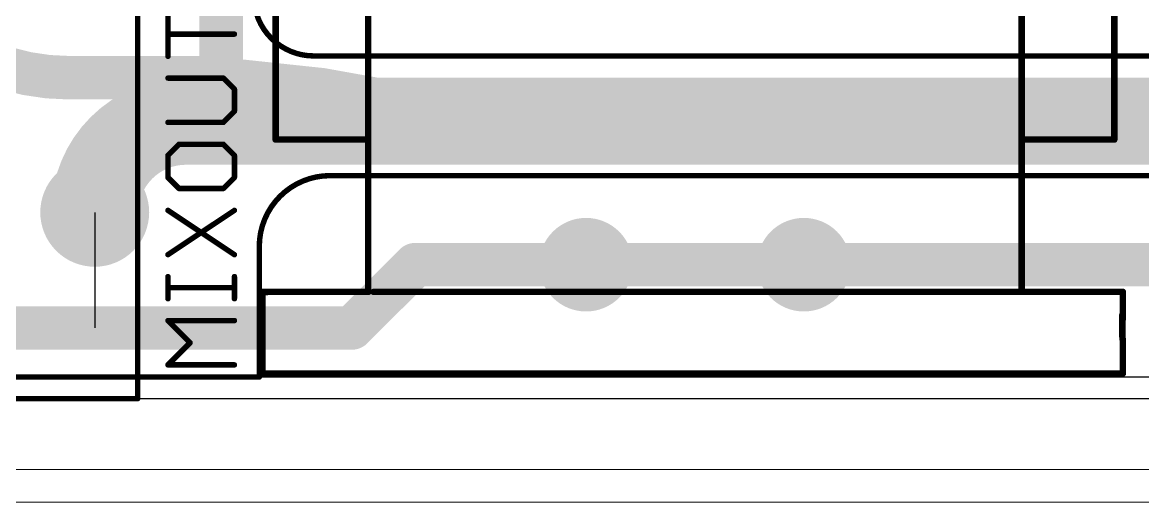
# Model space of a CAD drawing. Extents: x -4 to 220, y -9 to 53.
# Drawn here: x 97.85 to 123.98, y -2.93 to 8.28 of the extents above; entities that cross this region are included whole.
import ezdxf

# ---------------------------------------------------------------- set-up
doc = ezdxf.new("R2010")
doc.units = 0
for name, color, linetype in [('1', 14, 'CONTINUOUS'), ('16', 174, 'CONTINUOUS'), ('17', 94, 'CONTINUOUS'), ('19', 54, 'CONTINUOUS'), ('20', 178, 'CONTINUOUS'), ('21', 251, 'CONTINUOUS'), ('23', 178, 'CONTINUOUS'), ('25', 251, 'CONTINUOUS'), ('51', 251, 'CONTINUOUS')]:
    doc.layers.add(name, color=color, linetype=linetype)

# ---------------------------------------------------------------- blocks, each defined once
blk = doc.blocks.new('ROUNDP')
at = {"const_width": 0.5}
blk.add_lwpolyline([(0, -0.25, 1), (0, 0.25, 1), (0, -0.25)], format="xyb", dxfattribs=at)

msp = doc.modelspace()

# ---------------------------------------------------------------- linework, layer by layer
at = {"layer": '1'}
for points, const_width in [([(102.489, 5.969), (102.489, 26.416)], 1.016), ([(104.648, 7.493), (165.1, 7.493)], 0.127), ([(101.667, 5.969), (102.489, 5.969)], 2.032), ([(102.489, 5.969), (165.354, 5.969)], 2.032), ([(102.489, 5.969), (102.616, 5.842)], 1.016), ([(165.735, 4.699), (105.029, 4.699)], 0.127), ([(103.378, 3.048), (103.378, 0)], 0.127), ([(103.378, 0), (82.042, 0)], 0.127)]:
    msp.add_lwpolyline(points, dxfattribs=dict(at, const_width=const_width))
for points, const_width in [([(103.251, 8.89, 0.4142), (104.648, 7.493)], 0.127), ([(104.648, 7.5248, 1), (104.648, 7.4613)], 0.0635), ([(104.648, 7.4613, 1), (104.648, 7.5248)], 0.0635), ([(101.667, 5.969, 0.4142), (99.54, 3.842)], 2.032), ([(101.667, 6.477, 1), (101.667, 5.461)], 1.016), ([(101.667, 5.461, 1), (101.667, 6.477)], 1.016), ([(102.489, 6.477, 1), (102.489, 5.461)], 1.016), ([(102.489, 5.461, 1), (102.489, 6.477)], 1.016), ([(102.6686, 6.1486, 1), (102.3094, 5.7894)], 0.508), ([(102.4364, 5.6624, 1), (102.7956, 6.0216)], 0.508), ([(102.235, 5.969, 1), (102.743, 5.969)], 0.508), ([(105.029, 4.699, 0.4142), (103.378, 3.048)], 0.127), ([(105.029, 4.7307, 1), (105.029, 4.6673)], 0.0635), ([(105.029, 4.6673, 1), (105.029, 4.7307)], 0.0635), ([(99.032, 3.842, 1), (100.048, 3.842)], 1.016), ([(103.4098, 3.048, 1), (103.3462, 3.048)], 0.0635), ([(103.3462, 3.048, 1), (103.4098, 3.048)], 0.0635), ([(103.3462, 0, 1), (103.4098, 0)], 0.0635), ([(103.378, -0.0318, 1), (103.378, 0.0318)], 0.0635)]:
    msp.add_lwpolyline(points, format="xyb", dxfattribs=dict(at, const_width=const_width))
at = {"layer": '16'}
for points, const_width in [([(93.98, 11.938, 0.4142), (98.933, 6.985)], 1.016), ([(98.933, 7.239, 1), (98.933, 6.731)], 0.508), ([(98.933, 6.731, 1), (98.933, 7.239)], 0.508), ([(100.838, 7.239, 1), (100.838, 6.731)], 0.508), ([(106.807, 6.35, 0.0538), (100.838, 6.985)], 1.016), ([(100.8376, 7.239, 1), (100.8384, 6.731)], 0.508), ([(100.838, 6.731, 1), (100.838, 7.239)], 0.508), ([(102.108, 6.731, 1), (102.108, 7.239)], 0.508), ([(106.807, 6.35, 0.0534), (110.363, 5.969)], 1.016), ([(106.8608, 6.5982, 1), (106.7532, 6.1018)], 0.508), ([(106.7532, 6.1018, 1), (106.8608, 6.5982)], 0.508), ([(110.363, 6.223, 1), (110.363, 5.715)], 0.508), ([(110.363, 5.715, 1), (110.363, 6.223)], 0.508), ([(111.125, 2.794, 1), (110.617, 2.794)], 0.508), ([(116.205, 2.794, 1), (115.697, 2.794)], 0.508), ([(107.014, 2.874, 1), (107.014, 2.366)], 0.508), ([(107.1936, 2.4404, 1), (106.8344, 2.7996)], 0.508), ([(110.871, 2.874, 1), (110.871, 2.366)], 0.508), ([(110.617, 2.62, 1), (111.125, 2.62)], 0.508), ([(110.998, 2.874, 1), (110.998, 2.366)], 0.508), ([(110.998, 2.366, 1), (110.998, 2.874)], 0.508), ([(110.998, 2.366, 1), (110.998, 2.874)], 0.508), ([(115.951, 2.874, 1), (115.951, 2.366)], 0.508), ([(115.951, 2.874, 1), (115.951, 2.366)], 0.508), ([(115.697, 2.62, 1), (116.205, 2.62)], 0.508), ([(115.951, 2.366, 1), (115.951, 2.874)], 0.508), ([(116.078, 2.366, 1), (116.078, 2.874)], 0.508), ([(99.54, 1.397, 1), (99.54, 0.889)], 0.508), ([(104.013, 1.397, 1), (104.013, 0.889)], 0.508), ([(104.013, 0.889, 1), (104.013, 1.397)], 0.508), ([(104.013, 0.889, 1), (104.013, 1.397)], 0.508), ([(105.3574, 1.3226, 1), (105.7166, 0.9634)], 0.508), ([(105.537, 0.889, 1), (105.537, 1.397)], 0.508)]:
    msp.add_lwpolyline(points, format="xyb", dxfattribs=dict(at, const_width=const_width))
at = {"layer": '16', "const_width": 1.016}
for points in [[(98.933, 6.985), (100.838, 6.985)], [(100.838, 6.985), (102.108, 6.985)], [(110.363, 5.969), (163.703, 5.969)], [(110.871, 2.62), (110.871, 2.794)], [(115.951, 2.62), (115.951, 2.794)], [(105.537, 1.143), (107.014, 2.62)], [(107.014, 2.62), (110.998, 2.62)], [(110.998, 2.62), (110.871, 2.62)], [(110.998, 2.62), (115.951, 2.62)], [(115.951, 2.62), (116.078, 2.62)], [(115.951, 2.62), (132.588, 2.62)], [(79.629, 1.143), (104.013, 1.143)], [(104.013, 1.143), (99.54, 1.143)], [(104.013, 1.143), (105.537, 1.143)]]:
    msp.add_lwpolyline(points, dxfattribs=at)
at = {"layer": '19'}
msp.add_line((99.54, 3.842), (99.54, 1.143), dxfattribs=at)
at = {"layer": '20'}
msp.add_line((0, 0), (213.36, 0), dxfattribs=at)
at = {"layer": '20', "const_width": 0.0254}
for points in [[(-4.064, -0.508), (218.186, -0.508)], [(218.186, -2.159), (-4.064, -2.159)], [(-3.937, -2.921), (220.345, -2.921)]]:
    msp.add_lwpolyline(points, dxfattribs=at)
at = {"layer": '21'}
for points, const_width in [([(100.54, -0.508), (100.54, 20.0758)], 0.127), ([(103.759, 5.541), (103.759, 10.24)], 0.1524), ([(123.317, 5.541), (123.317, 10.24)], 0.1524), ([(105.918, 5.541), (105.918, 6.303)], 0.1524), ([(121.158, 5.541), (121.158, 6.303)], 0.1524), ([(103.759, 5.541), (105.918, 5.541)], 0.1524), ([(105.918, 1.985), (105.918, 5.541)], 0.1524), ([(121.158, 1.985), (121.158, 5.541)], 0.1524), ([(123.317, 5.541), (121.158, 5.541)], 0.1524), ([(103.5558, 1.9812), (103.4542, 1.9812)], 0.1524), ([(103.4542, 1.9812), (103.4542, 0.1016)], 0.1524), ([(105.918, 1.985), (103.47, 1.985)], 0.1524), ([(106.045, 1.985), (109.855, 1.985)], 0.1524), ([(112.141, 1.985), (114.935, 1.985)], 0.1524), ([(117.221, 1.985), (121.158, 1.985)], 0.1524), ([(123.517, 1.985), (121.158, 1.985)], 0.1524), ([(123.517, 1.985), (123.517, 1.35)], 0.1524), ([(123.506, 0.942), (123.506, 1.45)], 0.1524), ([(123.506, 1.45), (123.517, 1.35)], 0.1524), ([(123.506, 0.942), (123.517, 0.842)], 0.1524), ([(123.517, 0.08), (123.517, 0.842)], 0.1524), ([(103.47, 0.08), (123.517, 0.08)], 0.1524), ([(96.34, -0.508), (100.54, -0.508)], 0.127)]:
    msp.add_lwpolyline(points, dxfattribs=dict(at, const_width=const_width))
for points, const_width in [([(105.9561, 6.303, 1), (105.8799, 6.303)], 0.0762), ([(121.1961, 6.303, 1), (121.1199, 6.303)], 0.0762), ([(103.759, 5.5791, 1), (103.759, 5.5029)], 0.0762), ([(103.7209, 5.541, 1), (103.7971, 5.541)], 0.0762), ([(105.9561, 5.541, 1), (105.8799, 5.541)], 0.0762), ([(105.8799, 5.541, 1), (105.9561, 5.541)], 0.0762), ([(105.918, 5.5029, 1), (105.918, 5.5791)], 0.0762), ([(121.1961, 5.541, 1), (121.1199, 5.541)], 0.0762), ([(121.158, 5.5791, 1), (121.158, 5.5029)], 0.0762), ([(121.1199, 5.541, 1), (121.1961, 5.541)], 0.0762), ([(123.2789, 5.541, 1), (123.3551, 5.541)], 0.0762), ([(123.317, 5.5029, 1), (123.317, 5.5791)], 0.0762), ([(103.4542, 2.0193, 1), (103.4542, 1.9431)], 0.0762), ([(103.4923, 1.9812, 1), (103.4161, 1.9812)], 0.0762), ([(103.47, 2.0231, 1), (103.47, 1.9469)], 0.0762), ([(103.5558, 1.9431, 1), (103.5558, 2.0193)], 0.0762), ([(105.8799, 1.985, 1), (105.9561, 1.985)], 0.0762), ([(105.918, 1.9469, 1), (105.918, 2.0231)], 0.0762), ([(106.045, 2.0231, 1), (106.045, 1.9469)], 0.0762), ([(109.855, 1.9469, 1), (109.855, 2.0231)], 0.0762), ([(112.141, 2.0231, 1), (112.141, 1.9469)], 0.0762), ([(114.935, 1.9469, 1), (114.935, 2.0231)], 0.0762), ([(117.221, 2.0231, 1), (117.221, 1.9469)], 0.0762), ([(121.158, 2.0231, 1), (121.158, 1.9469)], 0.0762), ([(121.1199, 1.985, 1), (121.1961, 1.985)], 0.0762), ([(121.158, 1.9469, 1), (121.158, 2.0231)], 0.0762), ([(123.5551, 1.985, 1), (123.4789, 1.985)], 0.0762), ([(123.517, 1.9469, 1), (123.517, 2.0231)], 0.0762), ([(123.5441, 1.45, 1), (123.4679, 1.45)], 0.0762), ([(123.5439, 1.4542, 1), (123.4681, 1.4458)], 0.0762), ([(123.4789, 1.35, 1), (123.5551, 1.35)], 0.0762), ([(123.4791, 1.3458, 1), (123.5549, 1.3542)], 0.0762), ([(123.5439, 0.9462, 1), (123.4681, 0.9378)], 0.0762), ([(123.4679, 0.942, 1), (123.5441, 0.942)], 0.0762), ([(123.5551, 0.842, 1), (123.4789, 0.842)], 0.0762), ([(123.4791, 0.8378, 1), (123.5549, 0.8462)], 0.0762), ([(103.4161, 0.1016, 1), (103.4923, 0.1016)], 0.0762), ([(103.47, 0.1181, 1), (103.47, 0.0419)], 0.0762), ([(123.4789, 0.08, 1), (123.5551, 0.08)], 0.0762), ([(123.517, 0.0419, 1), (123.517, 0.1181)], 0.0762), ([(100.5083, -0.508, 1), (100.5718, -0.508)], 0.0635), ([(100.54, -0.5397, 1), (100.54, -0.4763)], 0.0635)]:
    msp.add_lwpolyline(points, format="xyb", dxfattribs=dict(at, const_width=const_width))
at = {"layer": '23'}
msp.add_point((113.538, 0), dxfattribs=at)
at = {"layer": '25', "const_width": 0.127}
for points in [[(101.2478, 7.485), (101.2478, 8.5188)], [(102.7985, 8.0019), (101.2478, 8.0019)], [(102.54, 6.9752), (101.2478, 6.9752)], [(102.7985, 6.7168), (102.54, 6.9752)], [(102.7985, 6.1998), (102.7985, 6.7168)], [(102.54, 5.9414), (102.7985, 6.1998)], [(101.2478, 5.9414), (102.54, 5.9414)], [(101.5062, 5.4316), (101.2478, 5.1731)], [(102.54, 5.4316), (101.5062, 5.4316)], [(102.7985, 5.1731), (102.54, 5.4316)], [(101.2478, 5.1731), (101.2478, 4.6562)], [(102.7985, 4.6562), (102.7985, 5.1731)], [(101.2478, 4.6562), (101.5062, 4.3978)], [(102.54, 4.3978), (102.7985, 4.6562)], [(101.5062, 4.3978), (102.54, 4.3978)], [(101.2478, 2.8542), (102.7985, 3.888)], [(101.2478, 3.888), (102.7985, 2.8542)], [(101.2478, 1.8251), (101.2478, 2.342)], [(102.7985, 1.8251), (102.7985, 2.342)], [(102.7985, 2.0836), (101.2478, 2.0836)], [(101.7647, 0.7984), (101.2478, 1.3153)], [(101.2478, 1.3153), (102.7985, 1.3153)], [(101.2478, 0.2815), (101.7647, 0.7984)], [(102.7985, 0.2815), (101.2478, 0.2815)]]:
    msp.add_lwpolyline(points, dxfattribs=at)
at = {"layer": '25', "const_width": 0.0635}
for points in [[(101.2478, 8.0337, 1), (101.2478, 7.9702)], [(102.7985, 7.9702, 1), (102.7985, 8.0337)], [(101.216, 7.485, 1), (101.2795, 7.485)], [(101.2478, 7.007, 1), (101.2478, 6.9435)], [(102.5625, 6.9977, 1), (102.5176, 6.9528)], [(102.54, 6.9435, 1), (102.54, 7.007)], [(102.8303, 6.7168, 1), (102.7668, 6.7168)], [(102.776, 6.6943, 1), (102.821, 6.7392)], [(102.7668, 6.1998, 1), (102.8303, 6.1998)], [(102.821, 6.1774, 1), (102.776, 6.2223)], [(101.2478, 5.9731, 1), (101.2478, 5.9096)], [(102.5176, 5.9638, 1), (102.5625, 5.9189)], [(102.54, 5.9096, 1), (102.54, 5.9731)], [(101.5062, 5.4633, 1), (101.5062, 5.3998)], [(101.5287, 5.4091, 1), (101.4838, 5.454)], [(102.5625, 5.454, 1), (102.5176, 5.4091)], [(102.54, 5.3998, 1), (102.54, 5.4633)], [(101.2795, 5.1731, 1), (101.216, 5.1731)], [(101.2253, 5.1956, 1), (101.2702, 5.1507)], [(102.8303, 5.1731, 1), (102.7668, 5.1731)], [(102.776, 5.1507, 1), (102.821, 5.1956)], [(101.2702, 4.6787, 1), (101.2253, 4.6338)], [(102.821, 4.6338, 1), (102.776, 4.6787)], [(101.216, 4.6562, 1), (101.2795, 4.6562)], [(101.5062, 4.4295, 1), (101.5062, 4.366)], [(101.4838, 4.3753, 1), (101.5287, 4.4202)], [(102.5176, 4.4202, 1), (102.5625, 4.3753)], [(102.54, 4.366, 1), (102.54, 4.4295)], [(102.7668, 4.6562, 1), (102.8303, 4.6562)], [(101.2654, 3.9144, 1), (101.2302, 3.8616)], [(102.8161, 3.8616, 1), (102.7809, 3.9144)], [(101.2302, 2.8806, 1), (101.2654, 2.8278)], [(102.7809, 2.8278, 1), (102.8161, 2.8806)], [(101.2795, 2.342, 1), (101.216, 2.342)], [(102.8303, 2.342, 1), (102.7668, 2.342)], [(101.2478, 2.1153, 1), (101.2478, 2.0518)], [(102.7985, 2.0518, 1), (102.7985, 2.1153)], [(101.216, 1.8251, 1), (101.2795, 1.8251)], [(102.7668, 1.8251, 1), (102.8303, 1.8251)], [(101.2702, 1.3378, 1), (101.2253, 1.2929)], [(101.2478, 1.3471, 1), (101.2478, 1.2836)], [(102.7985, 1.2836, 1), (102.7985, 1.3471)], [(101.7871, 0.776, 1), (101.7422, 0.8209)], [(101.7422, 0.776, 1), (101.7871, 0.8209)], [(101.2253, 0.304, 1), (101.2702, 0.259)], [(101.2478, 0.3133, 1), (101.2478, 0.2498)], [(102.7985, 0.2498, 1), (102.7985, 0.3133)]]:
    msp.add_lwpolyline(points, format="xyb", dxfattribs=at)
at = {"layer": '51', "const_width": 0.1524}
for points in [[(105.918, 9.097), (105.918, 6.303)], [(121.158, 9.097), (121.158, 6.303)], [(112.141, 1.985), (109.855, 1.985)], [(117.221, 1.985), (114.935, 1.985)]]:
    msp.add_lwpolyline(points, dxfattribs=at)
at = {"layer": '51', "const_width": 0.0762}
for points in [[(105.8799, 6.303, 1), (105.9561, 6.303)], [(121.1199, 6.303, 1), (121.1961, 6.303)], [(109.855, 2.0231, 1), (109.855, 1.9469)], [(112.141, 1.9469, 1), (112.141, 2.0231)], [(114.935, 2.0231, 1), (114.935, 1.9469)], [(117.221, 1.9469, 1), (117.221, 2.0231)]]:
    msp.add_lwpolyline(points, format="xyb", dxfattribs=at)

# ---------------------------------------------------------------- block references
at = {"layer": '17'}
for p, xscale, yscale in [((99.54, 3.842), 2.54, 2.54), ((99.54, 3.842), 2.54, 2.54), ((99.54, 3.842), 2.4, 2.4), ((99.54, 3.842), 2.4, 2.4), ((99.54, 3.842), 2.4, 2.4), ((99.54, 3.842), 2.4, 2.4), ((99.54, 3.842), 2.4, 2.4), ((99.54, 3.842), 2.4, 2.4), ((99.54, 3.842), 2.4, 2.4), ((99.54, 3.842), 2.4, 2.4), ((99.54, 3.842), 2.4, 2.4), ((99.54, 3.842), 2.4, 2.4), ((99.54, 3.842), 2.4, 2.4), ((99.54, 3.842), 2.4, 2.4), ((99.54, 3.842), 2.4, 2.4), ((99.54, 3.842), 2.4, 2.4), ((110.998, 2.62), 2.1844, 2.1844), ((110.998, 2.62), 2.1844, 2.1844), ((116.078, 2.62), 2.1844, 2.1844), ((116.078, 2.62), 2.1844, 2.1844), ((110.998, 2.62), 1.9812, 1.9812), ((110.998, 2.62), 1.9812, 1.9812), ((110.998, 2.62), 1.9812, 1.9812), ((110.998, 2.62), 1.9812, 1.9812), ((110.998, 2.62), 1.9812, 1.9812), ((110.998, 2.62), 1.9812, 1.9812), ((110.998, 2.62), 1.9812, 1.9812), ((110.998, 2.62), 1.9812, 1.9812), ((110.998, 2.62), 1.9812, 1.9812), ((110.998, 2.62), 1.9812, 1.9812), ((110.998, 2.62), 1.9812, 1.9812), ((110.998, 2.62), 1.9812, 1.9812), ((110.998, 2.62), 1.9812, 1.9812), ((110.998, 2.62), 1.9812, 1.9812), ((116.078, 2.62), 1.9812, 1.9812), ((116.078, 2.62), 1.9812, 1.9812), ((116.078, 2.62), 1.9812, 1.9812), ((116.078, 2.62), 1.9812, 1.9812), ((116.078, 2.62), 1.9812, 1.9812), ((116.078, 2.62), 1.9812, 1.9812), ((116.078, 2.62), 1.9812, 1.9812), ((116.078, 2.62), 1.9812, 1.9812), ((116.078, 2.62), 1.9812, 1.9812), ((116.078, 2.62), 1.9812, 1.9812), ((116.078, 2.62), 1.9812, 1.9812), ((116.078, 2.62), 1.9812, 1.9812), ((116.078, 2.62), 1.9812, 1.9812), ((116.078, 2.62), 1.9812, 1.9812)]:
    msp.add_blockref('ROUNDP', p, dxfattribs=dict(at, xscale=xscale, yscale=yscale))

doc.saveas('drawing.dxf')
